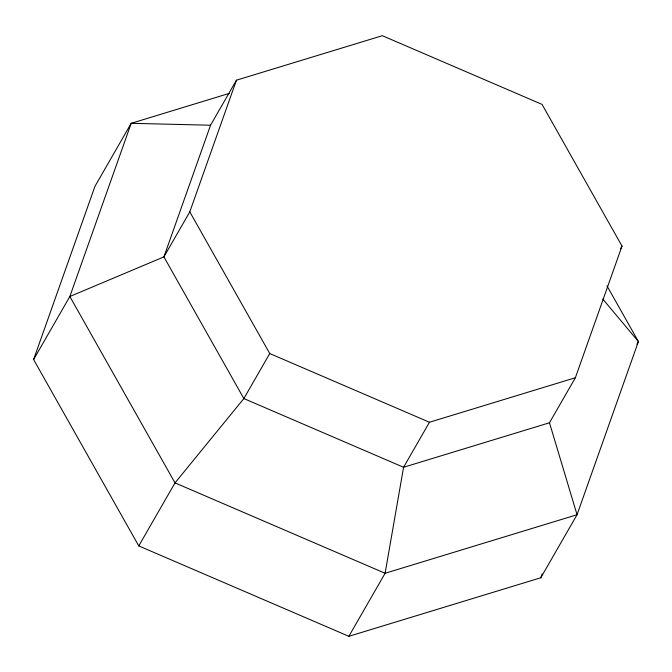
<?xml version="1.0" encoding="UTF-8"?>
<svg xmlns="http://www.w3.org/2000/svg" width="672" height="672" viewBox="0 0 672 672"><rect width="100%" height="100%" fill="white"/><g stroke="black" fill="none" stroke-linecap="round" stroke-linejoin="round"><path stroke-width="1.01" d="M606.95 285.81L638.4 341.544L577.046 514.727L540.8 577.76L348.86 636.308L138.768 545.916L33.6 359.537L94.954 186.346L131.2 123.312L229.169 93.433M236.443 80.195L189.798 211.848L163.909 256.88L243.86 398.563L403.57 467.275L549.478 422.772L575.366 377.748L622.012 246.095L542.06 104.412L382.351 35.692L236.443 80.195L210.546 125.219L163.909 256.88L69.846 296.503L33.6 359.537M540.8 577.76L542.203 573.804M138.768 545.916L175.014 482.882L243.86 398.563L269.749 353.539L189.798 211.848M575.366 377.748L429.458 422.251L403.57 467.275L385.106 573.275L348.86 636.308M620.458 248.8L622.012 246.095M636.846 344.249L638.4 341.544L602.826 299.124M210.546 125.219L131.2 123.312L69.846 296.503L175.014 482.882L385.106 573.275L577.046 514.727L549.478 422.772M269.749 353.539L429.458 422.251"/></g></svg>
